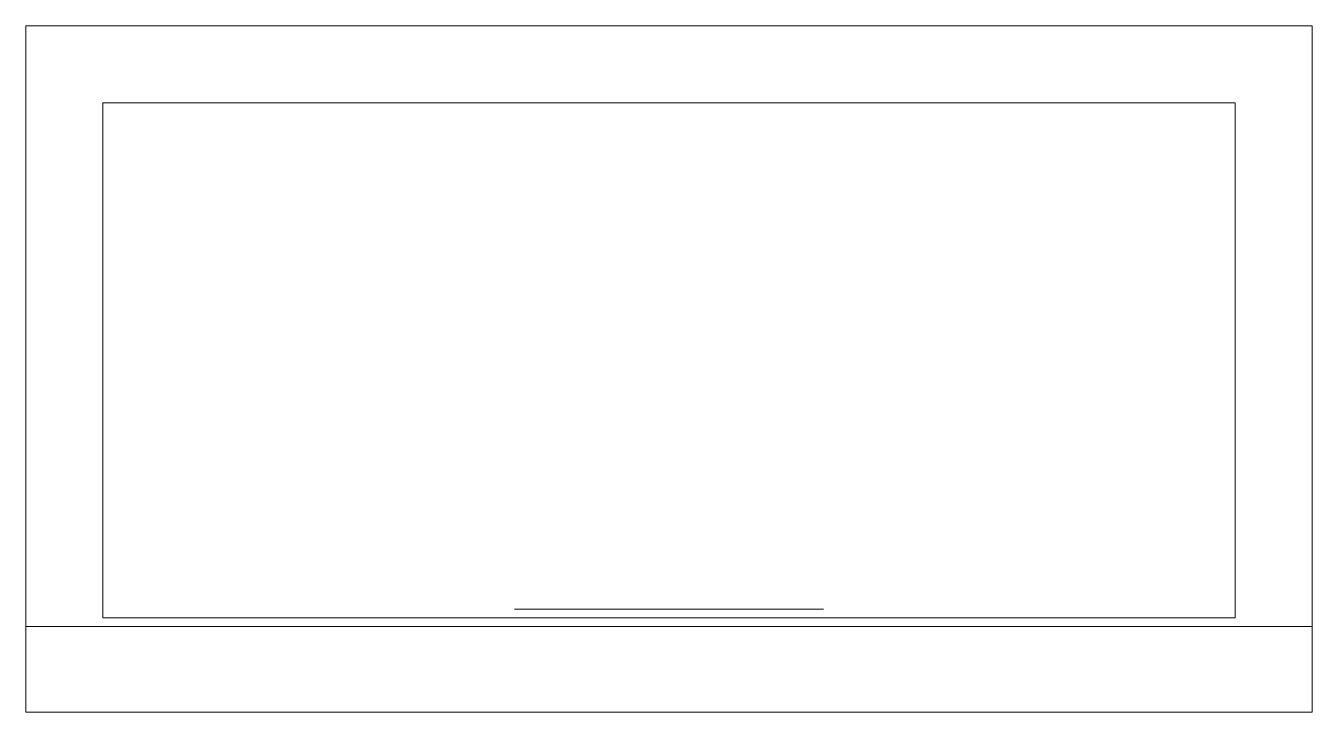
# Model space of a CAD drawing. Extents: x 70.5 to 145.5, y 50.1 to 90.1.
import ezdxf

# ---------------------------------------------------------------- set-up
doc = ezdxf.new("R2010")
doc.units = 0
doc.header["$LTSCALE"] = 25.4
doc.header["$MEASUREMENT"] = 0
doc.layers.add('DEFAULT', color=7, linetype='CONTINUOUS', lineweight=0)

msp = doc.modelspace()

# ---------------------------------------------------------------- linework, layer by layer
at = {"layer": 'DEFAULT', "color": 1, "linetype": 'CONTINUOUS', "lineweight": 0}
msp.add_line((116.968736, 56.098739), (98.968736, 56.098739), dxfattribs=at)
at = {"layer": 'DEFAULT', "color": 7, "linetype": 'CONTINUOUS', "lineweight": 0}
for points in [[(70.468736, 50.098739), (145.468736, 50.098739), (145.468736, 90.098739), (70.468736, 90.098739)], [(70.468736, 90.098739), (145.468736, 90.098739), (145.468736, 55.098739), (70.468736, 55.098739)], [(74.968736, 85.598739), (140.968736, 85.598739), (140.968736, 55.598739), (74.968736, 55.598739)]]:
    msp.add_lwpolyline(points, close=True, dxfattribs=at)

doc.saveas('drawing.dxf')
